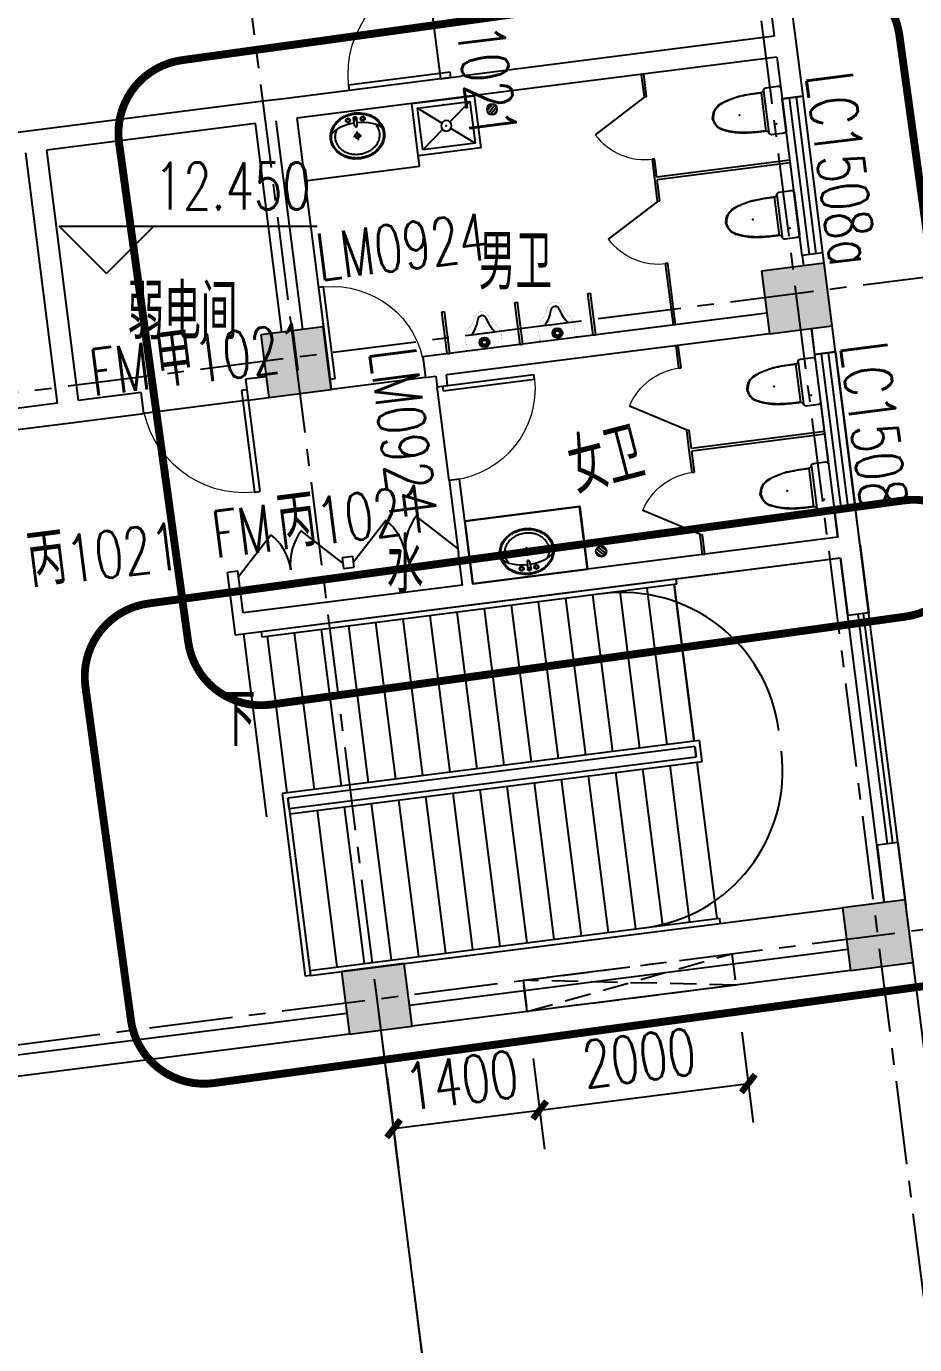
# Model space of a CAD drawing. Header units: millimetres. Extents: x -1048436 to -185795, y -983427 to 400387.
# Drawn here: x -692224 to -683778, y -1667 to 10863 of the extents above; entities that cross this region are included whole.
import ezdxf

# ---------------------------------------------------------------- set-up
doc = ezdxf.new("R2010")
doc.units = ezdxf.units.MM
doc.header["$LTSCALE"] = 500
for name, pattern in [('( Dashed )', [0.75, 0.5, -0.25]), ('DASH', [0.35, 0.25, -0.1]), ('一层轴网$0$CENTER', [50.8, 31.75, -6.35, 6.35, -6.35])]:
    doc.linetypes.add(name, pattern=pattern)
for name, color, linetype in [('COLUMN', 254, 'Continuous'), ('DIM_SYMB', 3, 'Continuous'), ('FUR', 55, 'Continuous'), ('PUB_DIM', 3, 'Continuous'), ('PUB_HATCH', 8, 'Continuous'), ('PUB_TEXT', 7, 'Continuous'), ('STAIR', 2, 'Continuous'), ('WINDOW', 4, 'Continuous'), ('WINDOW_TEXT', 7, 'Continuous'), ('一层轴网$0$建-轴线', 1, '一层轴网$0$CENTER'), ('建-墙', 254, 'Continuous'), ('建-墙-卫生间隔断', 220, 'Continuous'), ('建-文字', 4, 'Continuous'), ('建-楼梯-扶手栏杆', 3, 'Continuous'), ('建-洁具', 55, 'Continuous'), ('建-符号', 13, 'Continuous'), ('建-符号-箭头', 13, 'Continuous'), ('建-符号-门编号', 13, 'Continuous'), ('建-门扇', 32, 'Continuous')]:
    doc.layers.add(name, color=color, linetype=linetype)
doc.layers.add('建-修改云', color=30, linetype='Continuous', plot=False)
doc.styles.add('_TCH_DIM', font='SIMPLEX', dxfattribs={"bigfont": 'GBCBIG'})
doc.styles.add('_TCH_DIM_T3', font='SIMPLEX', dxfattribs={"width": 0.705882, "bigfont": 'GBCBIG'})
doc.styles.add('_TCH_WINDOW', font='SIMPLEX', dxfattribs={"height": 3.5, "bigfont": 'GBCBIG'})
doc.styles.add('XD2008', font='xd-hzs.shx', dxfattribs={"width": 0.7, "bigfont": 'xd-hztxt.shx'})
doc.dimstyles.new('_TCH_ARCH&&150', dxfattribs={"dimtxt": 446.25, "dimasz": 150, "dimexe": 375, "dimexo": 450, "dimgap": 150, "dimtad": 1, "dimdec": 0, "dimzin": 0, "dimdsep": 46, "dimtxsty": '_TCH_DIM_T3', "dimblk": 'ARCHTICK', "dimcen": 0.09, "dimclrt": 7, "dimazin": 2, "dimtfac": 1, "dimtdec": 0, "dimtix": 1, "dimtmove": 2, "dimatfit": 3, "dimldrblk": 'ARCHTICK', "dimfxl": 1, "dimtolj": 1, "dimtzin": 0, "dimarcsym": 0})

# ---------------------------------------------------------------- blocks, each defined once
blk = doc.blocks.new('$lvtry$00000171')
h = blk.add_hatch()
h.set_pattern_fill('ANSI31', color=256, scale=15, style=0)
h.set_pattern_definition([(45, (0, 0), (-16.838, 16.838), [])])
h.paths.add_polyline_path([(35, 17, 0.162278), (7, 31), (-49, -26, 0.162278), (-35, -54)])
h.paths.add_polyline_path([(7, 31, 0.456412), (-50, -18, 0.035489), (-49, -26)])
h.paths.add_polyline_path([(49, -11, 0.162278), (35, 17), (-35, -54, 0.162278), (-7, -68)])
h.paths.add_polyline_path([(50, -18, 0.035489), (49, -11), (-7, -68, 0.456412)])
blk.add_circle((0, -18), 50)
blk = doc.blocks.new('$lvtry$00000173')
at = {"color": 0}
for p, q in [((-11, -125), (-16, -50)), ((12, -125), (16, -50)), ((-35, -219), (40, -219)), ((2, -177), (2, -260))]:
    blk.add_line(p, q, dxfattribs=at)
for centre, radius in [((-69, -62), 20.6), ((-69, -62), 15.6), ((0, -50), 15.8), ((72, -62), 20.6), ((72, -62), 15.6), ((2, -219), 23.4)]:
    blk.add_circle(centre, radius, dxfattribs=at)
blk.add_arc((1, -117), 13.9, 215.486, 324.514, dxfattribs=at)
blk.add_ellipse((2, -219), major_axis=(-259, 0), ratio=0.848663, dxfattribs=at)
for start_param, end_param in [(4.764585, 5.931457), (3.493317, 4.671733)]:
    blk.add_ellipse((2, -215), major_axis=(-259, 0), ratio=0.459125, start_param=start_param, end_param=end_param, dxfattribs=at)
for points, knots in [([(-247, -219, 0), (-247, -226, 0), (-247, -233, 0), (-245, -253, 0), (-242, -264, 0), (-234, -288, 0), (-229, -299, 0), (-216, -321, 0), (-209, -331, 0), (-192, -351, 0), (-183, -360, 0), (-162, -377, 0), (-151, -385, 0), (-127, -399, 0), (-115, -405, 0), (-88, -415, 0), (-75, -419, 0), (-47, -425, 0), (-32, -427, 0), (-4, -429, 0), (11, -429, 0), (40, -426, 0), (54, -424, 0), (82, -418, 0), (96, -413, 0), (122, -403, 0), (134, -397, 0), (158, -383, 0), (169, -375, 0), (189, -357, 0), (198, -348, 0), (215, -328, 0), (222, -318, 0), (234, -296, 0), (239, -284, 0), (246, -261, 0), (248, -249, 0), (251, -225, 0), (251, -213, 0), (249, -189, 0), (246, -177, 0), (239, -154, 0), (234, -143, 0), (222, -121, 0), (215, -110, 0), (199, -90, 0), (190, -81, 0), (170, -63, 0), (159, -55, 0), (135, -41, 0), (123, -35, 0), (97, -24, 0), (83, -20, 0), (55, -13, 0), (41, -11, 0), (12, -9, 0), (-3, -9, 0), (-31, -10, 0), (-46, -12, 0), (-74, -18, 0), (-87, -22, 0), (-114, -32, 0), (-126, -38, 0), (-150, -52, 0), (-162, -60, 0), (-182, -77, 0), (-192, -86, 0), (-209, -106, 0), (-216, -116, 0), (-228, -138, 0), (-234, -149, 0), (-242, -172, 0), (-244, -184, 0), (-247, -204, 0), (-247, -211, 0), (-247, -219, 0)], [0, 0, 0, 0, 0.105369, 0.105369, 0.278747, 0.278747, 0.452125, 0.452125, 0.625504, 0.625504, 0.798882, 0.798882, 0.97226, 0.97226, 1.145639, 1.145639, 1.319017, 1.319017, 1.492395, 1.492395, 1.665774, 1.665774, 1.839152, 1.839152, 2.01253, 2.01253, 2.185909, 2.185909, 2.359287, 2.359287, 2.532665, 2.532665, 2.706044, 2.706044, 2.879422, 2.879422, 3.0528, 3.0528, 3.226179, 3.226179, 3.399557, 3.399557, 3.572935, 3.572935, 3.746313, 3.746313, 3.919692, 3.919692, 4.09307, 4.09307, 4.266448, 4.266448, 4.439827, 4.439827, 4.613205, 4.613205, 4.786583, 4.786583, 4.959962, 4.959962, 5.13334, 5.13334, 5.306718, 5.306718, 5.480097, 5.480097, 5.653475, 5.653475, 5.826853, 5.826853, 6.000232, 6.000232, 6.17361, 6.17361, 6.283185, 6.283185, 6.283185, 6.283185]), ([(-184, -131, 0), (-185, -133, 0), (-186, -135, 0), (-191, -143, 0), (-195, -149, 0), (-201, -161, 0), (-203, -168, 0), (-207, -180, 0), (-209, -187, 0), (-211, -199, 0), (-212, -205, 0), (-212, -214, 0), (-212, -216, 0), (-212, -219, 0), (-212, -225, 0), (-212, -232, 0), (-210, -246, 0), (-208, -254, 0), (-204, -266, 0), (-202, -272, 0), (-198, -281, 0), (-196, -286, 0), (-189, -298, 0), (-185, -304, 0), (-176, -316, 0), (-171, -322, 0), (-161, -332, 0), (-156, -337, 0), (-143, -347, 0), (-135, -353, 0), (-121, -362, 0), (-116, -365, 0), (-105, -370, 0), (-100, -373, 0), (-88, -378, 0), (-82, -380, 0), (-69, -384, 0), (-63, -386, 0), (-47, -389, 0), (-38, -391, 0), (-21, -393, 0), (-12, -393, 0), (7, -394, 0), (16, -393, 0), (34, -392, 0), (43, -390, 0), (59, -387, 0), (67, -385, 0), (83, -380, 0), (91, -378, 0), (106, -372, 0), (113, -368, 0), (127, -361, 0), (133, -357, 0), (146, -348, 0), (152, -343, 0), (163, -333, 0), (169, -328, 0), (178, -317, 0), (183, -312, 0), (190, -301, 0), (194, -296, 0), (200, -284, 0), (204, -277, 0), (209, -264, 0), (210, -258, 0), (213, -246, 0), (214, -241, 0), (216, -227, 0), (216, -219, 0), (215, -206, 0), (214, -200, 0), (213, -189, 0), (211, -183, 0), (206, -167, 0), (202, -156, 0), (193, -141, 0), (190, -136, 0), (187, -131, 0)], [5.740897, 5.740897, 5.740897, 5.740897, 5.780874, 5.780874, 5.896829, 5.896829, 6.012784, 6.012784, 6.128739, 6.128739, 6.240697, 6.240697, 6.283185, 6.283185, 6.283185, 6.399826, 6.399826, 6.5409, 6.5409, 6.634, 6.634, 6.7271, 6.7271, 6.852188, 6.852188, 6.977276, 6.977276, 7.077377, 7.077377, 7.229977, 7.229977, 7.317389, 7.317389, 7.404801, 7.404801, 7.497094, 7.497094, 7.589386, 7.589386, 7.712334, 7.712334, 7.835281, 7.835281, 7.958228, 7.958228, 8.081175, 8.081175, 8.194983, 8.194983, 8.30879, 8.30879, 8.422598, 8.422598, 8.537599, 8.537599, 8.6526, 8.6526, 8.767602, 8.767602, 8.884432, 8.884432, 8.982435, 8.982435, 9.119467, 9.119467, 9.224191, 9.224191, 9.328914, 9.328914, 9.470087, 9.470087, 9.571187, 9.571187, 9.672288, 9.672288, 9.874489, 9.874489, 9.967059, 9.967059, 9.967059, 9.967059])]:
    blk.add_open_spline(points, degree=3, knots=knots, dxfattribs=at)
for p in [(1, -50), (2, -219)]:
    blk.add_point(p, dxfattribs=at)
blk = doc.blocks.new('$lvtry$00000208')
blk.add_wipeout([(200, 0), (218, -7), (224, -20), (225, -140), (218, -158), (200, -165), (188, -180), (185, -192), (186, -199), (186, -242), (185, -285), (184, -316), (182, -346), (179, -383), (168, -451), (159, -496), (139, -560), (115, -610), (94, -637), (67, -658), (35, -671), (0, -680), (-67, -657), (-112, -615), (-138, -561), (-155, -510), (-166, -471), (-174, -424), (-181, -361), (-184, -322), (-185, -300), (-186, -257), (-186, -220), (-186, -208), (-186, -200), (-185, -192), (-190, -177), (-200, -165), (-218, -158), (-225, -140), (-225, -83), (-225, -25), (-218, -7), (-200, 0)])
at = {"color": 0, "ltscale": 100}
for p, q in [((200, -165), (-200, -165)), ((185, -192), (-185, -192))]:
    blk.add_line(p, q, dxfattribs=at)
blk.add_lwpolyline([(186, -199, -0.296302), (200, -165, 0.414214), (225, -140), (225, -25, 0.414214), (200, 0), (-200, 0, 0.414214), (-225, -25), (-225, -140, 0.413282), (-200, -165, -0.238932), (-185, -192), (-186, -208), (-186, -232), (-185, -282), (-184, -322), (-182, -348), (-180, -374), (-176, -409), (-172, -439), (-168, -459), (-163, -482), (-147, -538), (-129, -583, 0.10752), (-88, -643, 0.100512), (-43, -668), (0, -680), (35, -671), (67, -658), (94, -637), (115, -610), (132, -576), (145, -543), (159, -496), (177, -405), (179, -383), (182, -346), (185, -285)], format="xyb", close=True)
blk.add_lwpolyline([(186, -202), (186, -199)])
for points in [[(-181, -191), (-181, -230), (-181, -261), (-179, -322), (-177, -353), (-171, -414), (-166, -444), (-156, -490), (-152, -505), (-145, -528), (-143, -535), (-139, -546), (-137, -550), (-135, -558), (-133, -562), (-129, -573), (-125, -580), (-118, -594), (-115, -601), (-106, -614), (-102, -620), (-93, -632), (-87, -637), (-79, -644), (-76, -646), (-71, -650), (-67, -652), (-61, -655), (-58, -657), (-51, -660), (-48, -661), (-37, -665), (-30, -667), (-14, -671), (-7, -673), (1, -675)], [(181, -191), (181, -230), (181, -261), (179, -322), (177, -353), (171, -414), (166, -444), (156, -490), (152, -505), (145, -528), (143, -535), (139, -546), (137, -550), (135, -558), (133, -562), (129, -573), (125, -580), (118, -594), (115, -601), (106, -614), (102, -620), (93, -632), (87, -637), (79, -644), (76, -646), (71, -650), (67, -652), (61, -655), (58, -657), (51, -660), (48, -661), (37, -665), (30, -667), (14, -671), (7, -673), (-1, -675)]]:
    blk.add_open_spline(points, degree=3, knots=[0, 0, 0, 0, 92.762674, 92.762674, 185.525347, 185.525347, 278.288021, 278.288021, 324.669358, 324.669358, 347.860026, 347.860026, 359.45536, 359.45536, 371.050694, 371.050694, 394.241363, 394.241363, 417.432031, 417.432031, 440.6227, 440.6227, 463.813368, 463.813368, 475.408702, 475.408702, 487.004036, 487.004036, 498.599371, 498.599371, 510.194705, 510.194705, 533.385373, 533.385373, 556.576042, 556.576042, 556.576042, 556.576042], dxfattribs=at)
at = {"color": 0}
for p in [(-129, -83), (-1, -421)]:
    blk.add_point(p, dxfattribs=at)
blk = doc.blocks.new('M_E14')
blk.add_line((-116, -146), (109, -146))
at = {"const_width": 1.5}
for points in [[(-185, 0), (-185, -10), (-165, -10)], [(-185, 0), (185, 0), (185, -10), (165, -10)], [(-137, -207), (-146, -194), (-153, -182), (-159, -172), (-163, -162), (-166, -154), (-168, -146), (-169, -139), (-170, -133), (-171, -127), (-172, -121), (-172, -115), (-173, -110), (-173, -104), (-173, -98), (-173, -92), (-173, -86), (-173, -79), (-173, -72), (-172, -64), (-171, -54), (-170, -44), (-168, -31), (-166, -17), (-164, -9)], [(128, -215), (138, -202), (145, -191), (152, -180), (156, -171), (160, -163), (162, -156), (164, -149), (165, -142), (166, -136), (167, -130), (168, -125), (169, -119), (170, -114), (170, -108), (170, -102), (171, -96), (171, -89), (171, -82), (171, -73), (171, -64), (170, -53), (169, -41), (167, -27), (165, -10)], [(166, -14), (165, -9)], [(-137, -205), (-127, -214)], [(-130, -211), (-128, -213), (-120, -221), (-113, -229), (-107, -236), (-102, -244), (-98, -251), (-93, -259), (-90, -266), (-86, -274), (-83, -281), (-80, -288), (-77, -295), (-74, -302), (-71, -308), (-68, -314), (-65, -320), (-62, -325), (-58, -330), (-55, -334), (-51, -338), (-47, -342), (-43, -345), (-39, -348), (-34, -351), (-30, -353), (-25, -355), (-20, -357), (-15, -358), (-10, -359), (-5, -360), (0, -360), (0, -360)], [(120, -218), (119, -220), (110, -227), (103, -235), (97, -242), (91, -249), (86, -256), (81, -264), (77, -271), (73, -278), (70, -285), (66, -292), (63, -299), (60, -306), (57, -312), (53, -318), (50, -323), (46, -328), (42, -332), (38, -337), (34, -340), (30, -344), (26, -347), (22, -350), (17, -352), (12, -354), (8, -356), (3, -357), (-1, -358)], [(129, -212), (117, -220)]]:
    blk.add_lwpolyline(points, dxfattribs=at)
for radius in [47.3, 34.6, 22.1]:
    blk.add_circle((-4, -62), radius)
for centre, radius, start, end in [((-387, -363), 346, 14.0616, 38.7001), ((331, -366), 312, 135.2868, 164.3913), ((-10, -276), 40.9, 183.6565, 351.9398)]:
    blk.add_arc(centre, radius, start, end)
at = {"width": 0.8, "flags": 9}
for tag in ['XSIZE', 'YSIZE']:
    blk.add_attdef(tag, (0, 0), '', height=0.5, dxfattribs=at)
blk = doc.blocks.new('$lvtry$00000191')
at = {"color": 0}
blk.add_wipeout([(300, -500), (300, 0), (-300, 0), (-300, -500)], dxfattribs=at)
for p, q in [((-250, -50), (-39, -219)), ((39, -219), (250, -50)), ((-250, -450), (-39, -281)), ((39, -281), (250, -450))]:
    blk.add_line(p, q, dxfattribs=at)
for points in [[(300, -500), (300, 0), (-300, 0), (-300, -500)], [(250, -450), (250, -50), (-250, -50), (-250, -450)]]:
    blk.add_lwpolyline(points, close=True, dxfattribs=at)
blk.add_circle((0, -250), 50, dxfattribs=at)
for p in [(0, -50), (0, -250)]:
    blk.add_point(p, dxfattribs=at)
blk = doc.blocks.new('$TCHSYS$APDOOR2D')
blk.add_line((0.5, 0), (0, 0.866))
at = {"lineweight": 13}
blk.add_arc((0.5, 0), 1, 120, 180, dxfattribs=at)
blk = doc.blocks.new('A$C02D3343B')
at = {"layer": '建-墙-卫生间隔断'}
for p, q in [((-1300, 0), (-1300, -213)), ((-1275, 0), (-1300, 0)), ((-1275, -213), (-1275, 0)), ((-1300, -213), (-1275, -213)), ((-1275, -813), (-1300, -813)), ((-1300, -813), (-1300, -1000)), ((-1275, -987), (-1275, -813)), ((-1300, -1000), (-1300, -1213)), ((0, -987), (-1275, -987)), ((0, -1012), (0, -987)), ((0, -1012), (-1275, -1012)), ((-1275, -1213), (-1275, -1012)), ((-1300, -1213), (-1275, -1213)), ((-1275, -1813), (-1300, -1813)), ((-1300, -1813), (-1300, -2400)), ((-1275, -2400), (-1275, -1813)), ((-3466, -2400), (-3466, -2000)), ((-3466, -2000), (-3441, -2000)), ((-3441, -2400), (-3441, -2000)), ((-2766, -2400), (-2766, -2000)), ((-2766, -2000), (-2741, -2000)), ((-2741, -2400), (-2741, -2000)), ((-2066, -2400), (-2066, -2000)), ((-2066, -2000), (-2041, -2000)), ((-2041, -2400), (-2041, -2000)), ((-3466, -2400), (-3441, -2400)), ((-2766, -2400), (-2741, -2400)), ((-2066, -2400), (-2041, -2400)), ((-1300, -2400), (-1275, -2400)), ((-1300, -2600), (-1300, -2813)), ((-1275, -2600), (-1300, -2600)), ((-1275, -2813), (-1275, -2600)), ((-1300, -2813), (-1275, -2813)), ((-1275, -3413), (-1300, -3413)), ((-1300, -3413), (-1300, -3600)), ((-1275, -3587), (-1275, -3413)), ((-1300, -3600), (-1300, -3813)), ((0, -3587), (-1275, -3587)), ((0, -3612), (-1275, -3612)), ((-1275, -3813), (-1275, -3612)), ((0, -3612), (0, -3587)), ((-1300, -3813), (-1275, -3813)), ((-1275, -4413), (-1300, -4413)), ((-1300, -4413), (-1300, -4600)), ((-1275, -4600), (-1275, -4413)), ((-1300, -4600), (-1275, -4600))]:
    blk.add_line(p, q, dxfattribs=at)
at = {"layer": '建-洁具'}
for points in [[(-4600, 0), (-4600, -600), (-3500, -600), (-3500, 0)], [(-2400, -4600), (-2400, -4000), (-3500, -4000), (-3500, -4600)]]:
    blk.add_lwpolyline(points, close=True, dxfattribs=at)
at = {"layer": 'FUR', "rotation": 180.0096492558203}
for p in [(-3104, -2400), (-2404, -2400)]:
    blk.add_blockref('M_E14', p, dxfattribs=at)
at = {"layer": '建-墙-卫生间隔断', "yscale": 600, "zscale": 25}
for p, xscale, rotation in [((-1288, -513), 600, 90.00000000185429), ((-1288, -1513), 600, 90.00000000187255), ((-1288, -3113), -600, 90.00000000186763), ((-1288, -4113), -600, 90.00000000186763)]:
    blk.add_blockref('$TCHSYS$APDOOR2D', p, dxfattribs=dict(at, xscale=xscale, rotation=rotation))
at = {"layer": '建-洁具'}
for name, p, rotation in [('$lvtry$00000173', (-4052, -20), 359.990351632772), ('$lvtry$00000173', (-2948, -4580), 179.9903516327719), ('$lvtry$00000171', (-2232, -4450), 270.0096485457155)]:
    blk.add_blockref(name, p, dxfattribs=dict(at, rotation=rotation))
for name, p, xscale, rotation in [('$lvtry$00000171', (-2731, -150), -0.9999999999999999, 269.990351632772), ('$lvtry$00000208', (0, -500), -0.9999999999999998, 269.9903500101477), ('$lvtry$00000208', (0, -1500), -0.9999999999999998, 269.9903500101477), ('$lvtry$00000208', (0, -3100), -0.9999999999999998, 269.9903500101477), ('$lvtry$00000208', (0, -4100), -0.9999999999999998, 269.9903500101477)]:
    blk.add_blockref(name, p, dxfattribs=dict(at, xscale=xscale, rotation=rotation))
at = {"layer": '建-洁具', "yscale": -1, "rotation": 179.9903507877225}
blk.add_blockref('$lvtry$00000191', (-3200, 0), dxfattribs=at)
blk = doc.blocks.new('_ArchTick')
at = {"color": 0, "linetype": 'ByBlock', "const_width": 0.4}
blk.add_lwpolyline([(-0.5, -0.5), (0.5, 0.5)], dxfattribs=at)
blk = doc.blocks.new('*D3013')
at = {"layer": 'Defpoints', "color": 0, "transparency": 16777216}
for p in [(-73659, 96769), (-75643, 96516), (-73540, 95833)]:
    blk.add_point(p, dxfattribs=at)
at = {"layer": 'PUB_DIM', "color": 0, "lineweight": -2, "transparency": 16777216}
for p, q in [((-73603, 96322), (-73493, 95461)), ((-75587, 96070), (-75477, 95209)), ((-75524, 95581), (-73540, 95833))]:
    blk.add_line(p, q, dxfattribs=at)
at = {"layer": 'PUB_DIM', "color": 0, "lineweight": -2, "transparency": 16777216, "xscale": 150, "yscale": 150, "zscale": 150}
for p, rotation in [((-73540, 95833), 7.247525978362402), ((-75524, 95581), 187.2475259783624)]:
    blk.add_blockref('_ArchTick', p, dxfattribs=dict(at, rotation=rotation))
at = {"layer": 'PUB_DIM', "color": 7, "transparency": 16777216, "insert": (-74579, 96077), "char_height": 446.2, "attachment_point": 5, "rotation": 7.2475, "style": '_TCH_DIM_T3'}
blk.add_mtext('\\A1;2000', dxfattribs=at)
blk = doc.blocks.new('*D3014')
at = {"layer": 'Defpoints', "color": 0, "transparency": 16777216}
for p in [(-75643, 96516), (-77032, 96340), (-75524, 95581)]:
    blk.add_point(p, dxfattribs=at)
at = {"layer": 'PUB_DIM', "color": 0, "lineweight": -2, "transparency": 16777216}
for p, q in [((-75587, 96070), (-75477, 95209)), ((-76975, 95893), (-76866, 95032)), ((-76913, 95404), (-75524, 95581))]:
    blk.add_line(p, q, dxfattribs=at)
at = {"layer": 'PUB_DIM', "color": 0, "lineweight": -2, "transparency": 16777216, "xscale": 150, "yscale": 150, "zscale": 150}
for p, rotation in [((-75524, 95581), 7.247525978362555), ((-76913, 95404), 187.2475259783625)]:
    blk.add_blockref('_ArchTick', p, dxfattribs=dict(at, rotation=rotation))
at = {"layer": 'PUB_DIM', "color": 7, "transparency": 16777216, "insert": (-76266, 95862), "char_height": 446.2, "attachment_point": 5, "rotation": 7.2475, "style": '_TCH_DIM_T3'}
blk.add_mtext('\\A1;1400', dxfattribs=at)
blk = doc.blocks.new('A$C2C8523F8')
at = {"layer": '一层轴网$0$建-轴线', "ltscale": 0.05}
for p, q in [((74638.3, 19327.2), (66478.9, 83487.5)), ((69876.7, 18721.7), (61717.3, 82882)), ((53975.4, 66077.3), (70938.8, 68234.6)), ((54751.3, 59976.4), (71714.7, 62133.7))]:
    blk.add_line(p, q, dxfattribs=at)
blk = doc.blocks.new('$TCHSYS$WIN2D')
for p, q in [((-0.5, 0.5), (0.5, 0.5)), ((-0.5, 0.5), (-0.5, -0.5)), ((0.5, 0.5), (0.5, -0.5)), ((0.5, 0.1667), (-0.5, 0.1667)), ((0.5, -0.1667), (-0.5, -0.1667)), ((-0.5, -0.5), (0.5, -0.5))]:
    blk.add_line(p, q)
blk = doc.blocks.new('$DorLib2D$00000001')
for p, q in [((0.45, 0.975), (0.5, 0.975)), ((0.45, 0), (0.45, 0.975)), ((0.5, 0), (0.5, 0.975)), ((0.5, 0), (0.45, 0))]:
    blk.add_line(p, q)
at = {"lineweight": 13}
blk.add_arc((0.475, 0), 0.975, 91.4693, 180, dxfattribs=at)
blk = doc.blocks.new('$DorLib2D$00000116')
at = {"color": 0}
for p, q in [((-0.5, 0), (-0.146, 0.354)), ((0.5, 0), (0.146, 0.354))]:
    blk.add_line(p, q, dxfattribs=at)
for centre, start, end in [((-0.5, 0), 0, 45), ((0.5, 0), 135, 180)]:
    blk.add_arc(centre, 0.5, start, end, dxfattribs=at)
blk = doc.blocks.new('A$C6BF62B60')
at = {"linetype": '( Dashed )'}
blk.add_lwpolyline([(-73659.4, 96768.6), (-75643.4, 96516.3), (-75681.3, 96813.9), (-73697.3, 97066.2), (-73659.4, 96768.6), (-75681.3, 96813.9), (-75643.4, 96516.3), (-73697.3, 97066.2)], dxfattribs=at)
at = {"layer": 'PUB_DIM'}
for p1, p2, picture, middle in [((-75643.4, 96516.3), (-73659.4, 96768.6), '*D3013', (-74579.5, 96076.9)), ((-77032.2, 96339.7), (-75643.4, 96516.3), '*D3014', (-76265.9, 95862.5))]:
    dim = blk.add_aligned_dim(p1=p1, p2=p2, distance=-943.2, dimstyle='_TCH_ARCH&&150', dxfattribs=at)
    dim.commit()
    dim.dimension.update_dxf_attribs({"geometry": picture, "text_midpoint": middle})

msp = doc.modelspace()

# ---------------------------------------------------------------- hatches: boundary and pattern name
at = {"layer": 'PUB_HATCH'}
for points in [[(-684464.8, 2483.9), (-684389.1, 1888.7), (-683793.9, 1964.4), (-683869.6, 2559.6)], [(-689226.4, 1878.3), (-689150.7, 1283.1), (-688555.5, 1358.8), (-688631.2, 1954)]]:
    msp.add_hatch(color=256, dxfattribs=at).paths.add_polyline_path(points)

# ---------------------------------------------------------------- linework, layer by layer
for p, q in [((-684508.2, 6006.6), (-684760.5, 7990.6)), ((-687337.9, -10583), (-688902.3, 1717.9))]:
    msp.add_line(p, q)
at = {"linetype": 'Continuous', "ltscale": 10000}
msp.add_lwpolyline([(-693911.1, 677.7), (-692397.2, -11226.4), (-682278.7, -9939.6), (-684549.3, 7916.6)], dxfattribs=at)
at = {"layer": 'COLUMN'}
for p, q in [((-689996, 7929.6), (-689920.3, 7334.4)), ((-683869.6, 2559.6), (-684464.8, 2483.9)), ((-683793.9, 1964.4), (-683869.6, 2559.6)), ((-684464.8, 2483.9), (-684389.1, 1888.7)), ((-688631.2, 1954), (-689226.4, 1878.3)), ((-688555.5, 1358.8), (-688631.2, 1954)), ((-684389.1, 1888.7), (-683793.9, 1964.4)), ((-689226.4, 1878.3), (-689150.7, 1283.1)), ((-689150.7, 1283.1), (-688555.5, 1358.8))]:
    msp.add_line(p, q, dxfattribs=at)
at = {"layer": 'DIM_SYMB'}
msp.add_lwpolyline([(-689967.1, 4304.3, 0, 0, 0), (-685175.7, 4913.6, 0, 0, 0), (-684961.2, 3227.2, 0, 0, 0), (-689048.3, 2707.4, 120, 0, 0), (-689494.7, 2650.7, 0, 0, 0)], format="xyseb", dxfattribs=at)
at = {"layer": 'STAIR'}
for p, q in [((-687938, 3806.3), (-688127.3, 5294.3)), ((-687680.1, 3839.1), (-687869.3, 5327.1)), ((-687422.2, 3871.9), (-687611.4, 5359.9)), ((-688969.7, 3675.1), (-689159, 5163.1)), ((-688711.8, 3707.9), (-688901, 5195.9)), ((-688453.9, 3740.7), (-688643.1, 5228.7)), ((-688196, 3773.5), (-688385.2, 5261.5)), ((-689936.5, 3350.5), (-690157.3, 5086.5)), ((-689982.3, 5058.4), (-689988.6, 5108)), ((-689743.5, 3576.7), (-689932.7, 5064.7)), ((-689485.6, 3609.5), (-689674.8, 5097.5)), ((-689227.6, 3642.3), (-689416.9, 5130.3)), ((-685825.1, 4075), (-689793.1, 3570.4)), ((-685868.3, 4019.1), (-689737.2, 3527.1)), ((-685868.3, 4019.1), (-689737.2, 3527.1)), ((-685855.7, 3919.9), (-685868.3, 4019.1)), ((-685868.3, 4019.1), (-685855.7, 3919.9)), ((-685799.8, 3876.6), (-685825.1, 4075)), ((-689724.6, 3427.9), (-685855.7, 3919.9)), ((-689724.6, 3427.9), (-685855.7, 3919.9)), ((-689718.3, 3378.3), (-685799.8, 3876.6)), ((-686623.2, 3771.9), (-686434, 2283.9)), ((-686365.3, 3804.7), (-686176, 2316.7)), ((-686107.3, 3837.5), (-685918.1, 2349.5)), ((-685849.4, 3870.3), (-685660.2, 2382.3)), ((-685849.4, 3870.3), (-685660.2, 2382.3)), ((-687654.9, 3640.7), (-687465.6, 2152.7)), ((-687397, 3673.5), (-687207.7, 2185.5)), ((-687139, 3706.3), (-686949.8, 2218.3)), ((-686881.1, 3739.1), (-686691.9, 2251.1)), ((-689793.1, 3570.4), (-689572.3, 1834.3)), ((-689737.2, 3527.1), (-689522.7, 1840.7)), ((-689724.6, 3427.9), (-689737.2, 3527.1)), ((-688686.6, 3509.5), (-688497.3, 2021.5)), ((-688428.6, 3542.3), (-688239.4, 2054.3)), ((-688170.7, 3575.1), (-687981.5, 2087.1)), ((-687912.8, 3607.9), (-687723.6, 2119.9)), ((-689724.6, 3427.9), (-689718.3, 3378.3)), ((-689724.6, 3427.9), (-689718.3, 3378.3)), ((-689460.3, 3411.1), (-689271.1, 1923.1)), ((-689202.4, 3443.9), (-689013.2, 1955.9)), ((-688944.5, 3476.7), (-688755.3, 1988.7)), ((-689718.3, 3378.3), (-689529, 1890.3)), ((-689529, 1890.3), (-685635.4, 2385.4)), ((-685635.4, 2385.4), (-685629.1, 2335.8)), ((-685629.1, 2335.8), (-684464.8, 2483.9)), ((-689522.7, 1840.7), (-685629.1, 2335.8)), ((-689522.7, 1840.7), (-685653.9, 2332.7)), ((-685653.9, 2332.7), (-685629.1, 2335.8)), ((-689529, 1890.3), (-689522.7, 1840.7)), ((-689529, 1890.3), (-689522.7, 1840.7)), ((-689522.7, 1840.7), (-689572.3, 1834.3))]:
    msp.add_line(p, q, dxfattribs=at)
at = {"layer": '建-修改云'}
for centre, start, end in [((-686559.1, 3981.6), 7.24753, 97.24753), ((-686533.9, 3783.2), 277.24753, 7.24753)]:
    msp.add_arc(centre, 1500, start, end, dxfattribs=at)
at = {"layer": '建-墙'}
for p, q in [((-685183.1, 11313.8), (-685113.8, 10768.2)), ((-684902.7, 10694.2), (-684984.7, 11339)), ((-689971.9, 10150.4), (-692155, 9872.7)), ((-689773.5, 10175.6), (-689971.9, 10150.4)), ((-690045.9, 9939.4), (-692030.6, 9687)), ((-689793.9, 7955.3), (-690045.9, 9939.4)), ((-689847.5, 9964.6), (-689847.5, 9964.6)), ((-692155, 9872.7), (-694705.6, 9548.4)), ((-691926.7, 7280.8), (-692229, 9661.7)), ((-691728.3, 7306.1), (-692030.6, 9687)), ((-689945.5, 7532.8), (-690141, 7507.9)), ((-690141, 7507.9), (-690115.8, 7309.5)), ((-691926.7, 7280.8), (-692538.2, 7203.1)), ((-691133, 7381.8), (-691728.3, 7306.1)), ((-691107.8, 7183.4), (-691133, 7381.8)), ((-690115.8, 7309.5), (-689920.3, 7334.4)), ((-691802.2, 7095.1), (-691107.8, 7183.4)), ((-692513, 7004.7), (-691802.2, 7095.1)), ((-684297.2, 5932.6), (-684341.3, 6279.8)), ((-684297.2, 5932.6), (-684215.2, 5287.8)), ((-690213, 5684.3), (-690312.2, 5671.6)), ((-690236.6, 5076.4), (-690312.2, 5671.6)), ((-690200.4, 5585.1), (-690213, 5684.3)), ((-690162.6, 5287.5), (-690200.4, 5585.1)), ((-688053, 5354.1), (-690236.6, 5076.4)), ((-684215.2, 5287.8), (-684413.6, 5262.5)), ((-683937.6, 3105.4), (-684136.1, 3080.1)), ((-684136.1, 3080.1), (-684066.7, 2534.5)), ((-683937.6, 3105.4), (-683862, 2510.3)), ((-683862, 2510.3), (-683863.3, 2510.1)), ((-684414.3, 2087.1), (-688580.7, 1557.2)), ((-684389.1, 1888.7), (-688555.5, 1358.8)), ((-689175.9, 1481.5), (-693342.4, 951.7)), ((-689150.7, 1283.1), (-693317.2, 753.3))]:
    msp.add_line(p, q, dxfattribs=at)
at = {"layer": '建-楼梯-扶手栏杆'}
for p, q in [((-684036.8, 3092.7), (-684314.4, 5275.2)), ((-683987.2, 3099), (-684264.8, 5281.5))]:
    msp.add_line(p, q, dxfattribs=at)
at = {"layer": '建-洁具'}
msp.add_lwpolyline([(-687978.7, 5565.2), (-688054.5, 6160.4), (-686963.3, 6299.3), (-686887.5, 5704.2)], dxfattribs=at)
at = {"layer": '建-符号'}
for q in [(-691910.9, 8964), (-691010.9, 8964)]:
    msp.add_line((-691460.9, 8514), q, dxfattribs=at)
at = {"layer": '建-门扇'}
msp.add_line((-690115.8, 7309.5), (-691107.8, 7183.4), dxfattribs=at)

# ---------------------------------------------------------------- block references
at = {"layer": '建-门扇', "xscale": -1000, "yscale": 1000, "zscale": 200, "rotation": 187.2475261777227}
msp.add_blockref('$DorLib2D$00000001', (-690624.4, 7345.7), dxfattribs=at)

# ---------------------------------------------------------------- texts
at = {"layer": 'PUB_TEXT', "style": '_TCH_DIM'}
msp.add_text('下', height=506.4, dxfattribs=at).set_placement((-690408.2, 4021.9))
at = {"layer": '建-文字', "style": 'XD2008', "width": 0.7}
msp.add_text('弱电间', height=525, dxfattribs=at).set_placement((-691264.3, 7887.2))
at = {"layer": '建-符号-门编号', "style": '_TCH_WINDOW'}
for s, p in [('甲', (-690964, 7425.5)), ('丙', (-692178.6, 5525.6))]:
    msp.add_text(s, height=506.4, rotation=7.24753, dxfattribs=at).set_placement(p)
at = {"layer": '建-符号-门编号', "style": '_TCH_WINDOW', "width": 0.705882}
for s, p in [('FM', (-691589, 7346)), ('FM', (-690426.4, 5806.1)), ('1021', (-691813, 5572.1))]:
    msp.add_text(s, height=446.25, rotation=7.24753, dxfattribs=at).set_placement(p)

# ---------------------------------------------------------------- next in the draw order: block references
at = {"rotation": 7.245334081540818}
msp.add_blockref('A$C02D3343B', (-685088.5, 10569.8), dxfattribs=at)

# ---------------------------------------------------------------- next in the draw order: hatches: boundary and pattern name
at = {"layer": 'PUB_HATCH'}
for points in [[(-685234.3, 8535.2), (-685158.6, 7939.9), (-684563.4, 8015.6), (-684639.1, 8610.8)], [(-689996, 7929.6), (-689920.3, 7334.4), (-689325.1, 7410.1), (-689400.8, 8005.3)]]:
    msp.add_hatch(color=256, dxfattribs=at).paths.add_polyline_path(points)

# ---------------------------------------------------------------- next in the draw order: linework, layer by layer
at = {"layer": 'COLUMN'}
for p, q in [((-684639.1, 8610.8), (-685234.3, 8535.2)), ((-685234.3, 8535.2), (-685158.6, 7939.9)), ((-684563.4, 8015.6), (-684639.1, 8610.8)), ((-689400.8, 8005.3), (-689996, 7929.6)), ((-689325.1, 7410.1), (-689400.8, 8005.3)), ((-685158.6, 7939.9), (-684563.4, 8015.6)), ((-689920.3, 7334.4), (-689325.1, 7410.1))]:
    msp.add_line(p, q, dxfattribs=at)
at = {"layer": 'STAIR'}
for p, q in [((-684483, 5808.1), (-686045.4, 5609.5)), ((-684066.7, 2534.5), (-684483, 5808.1)), ((-686045.4, 5609.5), (-689988.6, 5108)), ((-686039.1, 5559.9), (-689982.3, 5058.4)), ((-686070.2, 5606.3), (-689939, 5114.3)), ((-686132.6, 4035.9), (-686321.8, 5523.9)), ((-686045.4, 5609.5), (-686070.2, 5606.3)), ((-685874.7, 4068.7), (-686063.9, 5556.7)), ((-686063.9, 5556.7), (-685874.7, 4068.7)), ((-686039.1, 5559.9), (-686045.4, 5609.5)), ((-687164.3, 3904.7), (-687353.5, 5392.7)), ((-686906.3, 3937.5), (-687095.6, 5425.5)), ((-686648.4, 3970.3), (-686837.7, 5458.3)), ((-686390.5, 4003.1), (-686579.7, 5491.1))]:
    msp.add_line(p, q, dxfattribs=at)
at = {"layer": '建-墙'}
for p, q in [((-685113.8, 10768.2), (-688088.6, 10389.9)), ((-684839.7, 10198.2), (-684902.7, 10694.2)), ((-685088.5, 10569.8), (-688162.6, 10178.9)), ((-685088.5, 10569.8), (-685038.1, 10173)), ((-688287, 10364.7), (-689773.5, 10175.6)), ((-688287, 10364.7), (-688088.6, 10389.9)), ((-688162.6, 10178.9), (-689649.1, 9989.8)), ((-685038.1, 10173), (-684839.7, 10198.2)), ((-689595.5, 7980.5), (-689847.5, 9964.6)), ((-689595.5, 7980.5), (-689847.5, 9964.6)), ((-689346.7, 7608.9), (-689649.1, 9989.8)), ((-684650.4, 8710.2), (-684848.8, 8685)), ((-684848.8, 8685), (-684836.2, 8585.8)), ((-684574.7, 8115), (-684650.4, 8710.2)), ((-685183.8, 8138.3), (-688355.4, 7735)), ((-684530.6, 7767.8), (-684574.7, 8115)), ((-685158.6, 7939.9), (-688231, 7549.2)), ((-684760.5, 7990.6), (-684729, 7742.6)), ((-688355.4, 7735), (-688453.9, 7722.5)), ((-688453.9, 7722.5), (-688428.7, 7524.1)), ((-684729, 7742.6), (-684530.6, 7767.8)), ((-689321.5, 7410.5), (-689346.7, 7608.9)), ((-688428.7, 7524.1), (-688330.2, 7536.6)), ((-688330.2, 7536.6), (-688317.7, 7437.7)), ((-688218.5, 7450.3), (-688231, 7549.2)), ((-689631.7, 7471.9), (-689631.7, 7471.9)), ((-689532.5, 7484.5), (-689532.5, 7484.5)), ((-689433.3, 7497.1), (-689433.3, 7497.1)), ((-689325.1, 7410.1), (-689321.5, 7410.5)), ((-688317.7, 7437.7), (-688218.5, 7450.3)), ((-688105.1, 6557.4), (-688204.3, 6544.8)), ((-688204.3, 6544.8), (-688128.6, 5949.3)), ((-688029.4, 5961.9), (-688105.1, 6557.4)), ((-684341.3, 6279.8), (-684539.7, 6254.6)), ((-684539.7, 6254.6), (-684508.2, 6006.6)), ((-688128.6, 5949.3), (-688128.7, 5949.3)), ((-688128.7, 5949.3), (-688116.1, 5850.1)), ((-687979, 5565.2), (-688029.4, 5961.9)), ((-684508.2, 6006.6), (-687979, 5565.2)), ((-689120.7, 5823.2), (-689221, 5810.4)), ((-689221, 5810.4), (-689208.4, 5711.2)), ((-689108.1, 5724), (-689120.7, 5823.2)), ((-688116.1, 5850.1), (-688116, 5850.1)), ((-688078.2, 5552.5), (-688116, 5850.1)), ((-684483, 5808.1), (-688053, 5354.1)), ((-684483, 5808.1), (-684413.6, 5262.5)), ((-689208.4, 5711.2), (-689108.1, 5724)), ((-688078.2, 5552.5), (-690162.6, 5287.5))]:
    msp.add_line(p, q, dxfattribs=at)
at = {"layer": '建-符号'}
msp.add_line((-691910.9, 8964), (-689459.9, 8964), dxfattribs=at)
at = {"layer": '建-符号-箭头', "linetype": 'DASH', "ltscale": 2, "const_width": 75}
for points in [[(-691342.4, 9751.9, -0.4142136), (-690745.1, 10541.4), (-684713, 11377.3, -0.4142136), (-683923.6, 10780), (-683267, 6041.9, -0.4142136), (-683864.3, 5252.5), (-689896.4, 4416.6, -0.4142136), (-690685.8, 5013.9)], [(-683882.2, 6356.8, -0.4142136), (-683094, 5757.8), (-682661.4, 2586.8, -0.4142136), (-683260.3, 1798.6), (-690441.9, 818.8, -0.4142136), (-691230.1, 1417.7), (-691662.8, 4588.8, -0.4142136), (-691063.8, 5377)]]:
    msp.add_lwpolyline(points, format="xyb", close=True, dxfattribs=at)
at = {"layer": '建-门扇'}
for p, q in [((-688413.1, 11356.7), (-688287, 10364.7)), ((-688428.7, 7524.1), (-689321.5, 7410.5)), ((-688204.3, 6544.8), (-688317.7, 7437.7))]:
    msp.add_line(p, q, dxfattribs=at)

# ---------------------------------------------------------------- next in the draw order: block references
for name, p in [('A$C2C8523F8', (-753362.7, -59594)), ('A$C6BF62B60', (-611819.6, -95018.5))]:
    msp.add_blockref(name, p)
at = {"layer": 'WINDOW'}
ref = msp.add_blockref('$TCHSYS$WIN2D', (-684844.2, 9441.6), dxfattribs=dict(at, xscale=-1500, yscale=200, zscale=-1500, rotation=277.2475258529969))
ref.add_attrib('A', 'LC1508a', (-684812.8, 10398.2), dxfattribs={"layer": 'WINDOW_TEXT', "height": 446.25, "rotation": 277.24753, "style": '_TCH_WINDOW', "width": 0.705882})
ref = msp.add_blockref('$TCHSYS$WIN2D', (-684535.2, 7011.2), dxfattribs=dict(at, xscale=1500, yscale=200, zscale=1500, rotation=277.2475258529981))
ref.add_attrib('A', 'LC1508', (-684486.7, 7833.9), dxfattribs={"layer": 'WINDOW_TEXT', "height": 446.25, "rotation": 277.24753, "style": '_TCH_WINDOW', "width": 0.705882})
at = {"layer": '建-门扇', "yscale": -1000}
for name, p, xscale, zscale, rotation in [('$DorLib2D$00000001', (-688250.9, 10873.3), 1000, 200, 277.2475258529981), ('$DorLib2D$00000116', (-688618.4, 5836.6), -1000, 100, 187.2475261777255), ('$DorLib2D$00000116', (-689710.7, 5697.7), -1000, 100, 187.2475261777255)]:
    msp.add_blockref(name, p, dxfattribs=dict(at, xscale=xscale, zscale=zscale, rotation=rotation))
at = {"layer": '建-门扇'}
ref = msp.add_blockref('$DorLib2D$00000001', (-688887.7, 7566.5), dxfattribs=dict(at, xscale=900, yscale=-900, zscale=200, rotation=187.2475261777223))
ref.add_attrib('A', 'LM0924', (-689437.7, 8444.6), dxfattribs={"layer": '建-符号-门编号', "height": 446.25, "rotation": 7.24753, "style": '_TCH_WINDOW', "width": 0.705882})
ref = msp.add_blockref('$DorLib2D$00000001', (-688211.4, 6997.5), dxfattribs=dict(at, xscale=900, yscale=-900, zscale=100, rotation=97.23787696549718))
ref.add_attrib('A', 'LM0924', (-688964.1, 7778.8), dxfattribs={"layer": '建-符号-门编号', "height": 446.25, "rotation": 277.23788, "style": '_TCH_WINDOW', "width": 0.705882})

# ---------------------------------------------------------------- next in the draw order: texts
at = {"layer": '建-文字'}
for s, height, style, width, p in [('12.450', 446.25, '_TCH_DIM', 0.705882, (-691004.9, 9121.5)), ('男卫', 525, 'XD2008', 0.7, (-687923.3, 8360.8)), ('水', 525, 'XD2008', 0.7, (-688797.7, 5475.5))]:
    msp.add_text(s, height=height, dxfattribs=dict(at, style=style, width=width)).set_placement(p)
at = {"layer": '建-文字', "style": 'XD2008', "width": 0.7}
msp.add_text('女卫', height=525, rotation=14.49505, dxfattribs=at).set_placement((-686988.5, 6406.7))
at = {"layer": '建-符号-门编号', "style": '_TCH_WINDOW', "width": 0.705882}
for rotation, p in [(277.24753, (-688134, 10846)), (7.24753, (-690598.3, 7472)), (7.24753, (-689435.7, 5932.1))]:
    msp.add_text('1021', height=446.25, rotation=rotation, dxfattribs=at).set_placement(p)
at = {"layer": '建-符号-门编号', "style": '_TCH_WINDOW'}
msp.add_text('丙', height=506.4, rotation=7.24753, dxfattribs=at).set_placement((-689801.4, 5885.6))

doc.saveas('drawing.dxf')
